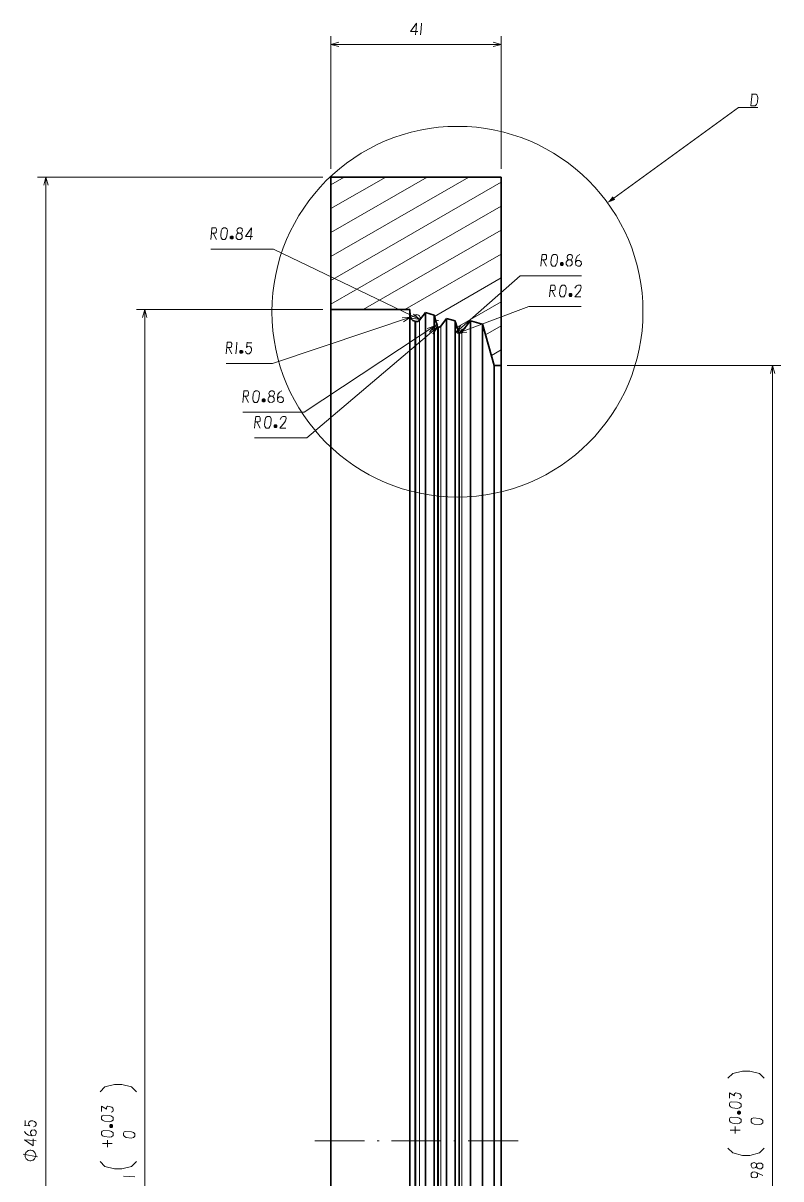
# Model space of a CAD drawing. Extents: x -214 to 8941, y -1198 to 2514.
# Drawn here: x 2154.3 to 2337, y 1133.3 to 1412.2 of the extents above; entities that cross this region are included whole.
import ezdxf

# ---------------------------------------------------------------- set-up
doc = ezdxf.new("R2010")
doc.units = 0
doc.linetypes.add('DASHDOT', pattern=[18.5, 12, -3, 0.5, -3])

msp = doc.modelspace()

# ---------------------------------------------------------------- linework, layer by layer
at = {"color": 7, "lineweight": 13}
for p, q in [((2228.5669, 1377.024), (2228.5669, 1409.0025)), ((2269.567, 1377.024), (2269.567, 1409.0025)), ((2228.5669, 1407.0025), (2269.567, 1407.0025)), ((2226.5669, 1375.024), (2157.8448, 1375.024)), ((2159.8448, 910.024), (2159.8448, 1375.024)), ((2228.5669, 1355.8549), (2261.7687, 1375.024)), ((2228.5669, 1361.6284), (2251.7687, 1375.024)), ((2228.5669, 1367.4019), (2241.7687, 1375.024)), ((2228.5669, 1373.1754), (2231.7687, 1375.024)), ((2228.5669, 1350.0814), (2269.567, 1373.7528)), ((2228.5669, 1344.3079), (2269.567, 1367.9793)), ((2236.3431, 1343.024), (2269.567, 1362.2058)), ((2214.6859, 1357.5836), (2199.6209, 1357.5836)), ((2250.0136, 1340.6171), (2214.6859, 1357.5836)), ((2246.3431, 1343.024), (2269.567, 1356.4323)), ((2253.5307, 1341.4003), (2269.567, 1350.6588)), ((2258.7874, 1337.5922), (2274.2034, 1351.1911)), ((2274.2034, 1351.1911), (2288.9884, 1351.1911)), ((2258.977, 1338.7712), (2269.567, 1344.8853)), ((2226.5669, 1343.024), (2181.6598, 1343.024)), ((2183.6598, 942.024), (2183.6598, 1343.024)), ((2249.1596, 1341.6925), (2214.481, 1330.0147)), ((2247.6617, 943.434), (2247.6617, 1341.614)), ((2259.359, 1337.4413), (2276.2908, 1343.7423)), ((2276.2908, 1343.7423), (2288.9058, 1343.7423)), ((2254.3348, 1339.5749), (2222.1165, 1318.2797)), ((2254.4486, 1338.9247), (2222.7827, 1312.0793)), ((2248.7587, 944.8009), (2248.7587, 1340.2471)), ((2249.032, 944.8767), (2249.032, 1340.1713)), ((2249.9229, 944.5786), (2249.9229, 1340.4694)), ((2254.2563, 946.1784), (2254.2563, 1338.8696)), ((2254.4831, 946.3203), (2254.4831, 1338.7277)), ((2255.0171, 945.9967), (2255.0171, 1339.0513)), ((2265.8126, 1336.9442), (2269.567, 1339.1118)), ((2259.3541, 947.5921), (2259.3541, 1337.4559)), ((2259.5809, 947.734), (2259.5809, 1337.3141)), ((2260.1147, 947.4104), (2260.1147, 1337.6376)), ((2267.233, 1331.9908), (2269.567, 1333.3383)), ((2214.481, 1330.0147), (2203.301, 1330.0147)), ((2271.067, 1329.5121), (2337.0371, 1329.5121)), ((2335.0371, 955.5359), (2335.0371, 1329.5121)), ((2222.1165, 1318.2797), (2207.3315, 1318.2797)), ((2222.7827, 1312.0793), (2210.1677, 1312.0793))]:
    msp.add_line(p, q, dxfattribs=at)
at = {"color": 7, "lineweight": 35}
for p, q in [((2228.5669, 1375.024), (2269.567, 1375.024)), ((2228.5669, 1343.024), (2228.5669, 1375.024)), ((2269.567, 1329.5121), (2269.567, 1375.024)), ((2228.5669, 942.024), (2228.5669, 1343.024)), ((2228.5669, 1343.024), (2247.5878, 1343.024)), ((2247.5878, 942.024), (2247.5878, 1343.024)), ((2247.6617, 1341.614), (2247.5878, 1343.024)), ((2249.9229, 1340.4694), (2251.3244, 1342.296)), ((2251.3244, 942.7521), (2251.3244, 1342.296)), ((2253.4423, 1341.7086), (2251.3244, 1342.296)), ((2253.4423, 943.3394), (2253.4423, 1341.7086)), ((2254.2563, 1338.8696), (2253.4423, 1341.7086)), ((2249.032, 1340.1713), (2248.7587, 1340.2471)), ((2255.0171, 1339.0513), (2256.422, 1340.8823)), ((2256.422, 944.1658), (2256.422, 1340.8823)), ((2258.5401, 1340.2949), (2256.422, 1340.8823)), ((2258.5401, 944.7531), (2258.5401, 1340.2949)), ((2258.6173, 1340.0257), (2258.5401, 1340.2949)), ((2259.3541, 1337.4559), (2258.6173, 1340.0257)), ((2260.1147, 1337.6376), (2261.9709, 1340.0567)), ((2261.9709, 1340.0567), (2262.1759, 1340.3261)), ((2262.1759, 944.7219), (2262.1759, 1340.3261)), ((2262.5012, 1340.2341), (2262.1759, 1340.3261)), ((2264.804, 1339.5955), (2262.5012, 1340.2341)), ((2265.0738, 1339.5207), (2264.804, 1339.5955)), ((2265.0738, 945.5274), (2265.0738, 1339.5207)), ((2265.151, 1339.2515), (2265.0738, 1339.5207)), ((2267.9437, 1329.5121), (2265.151, 1339.2515)), ((2267.9437, 955.5359), (2267.9437, 1329.5121)), ((2267.9437, 1329.5121), (2269.067, 1329.5121)), ((2269.067, 1329.5121), (2269.567, 1329.5121)), ((2269.567, 955.5359), (2269.567, 1329.5121))]:
    msp.add_line(p, q, dxfattribs=at)
at = {"color": 7, "linetype": 'DASHDOT', "lineweight": 13}
msp.add_line((2273.6669, 1142.524), (2224.4669, 1142.524), dxfattribs=at)
at = {"color": 7, "lineweight": 13}
for points in [[(2248.9619, 1409.3525), (2249.1019, 1410.9275), (2249.2069, 1412.1525), (2247.7369, 1410.1225), (2249.4869, 1410.1225)], [(2250.3969, 1412.1525), (2250.2919, 1410.7525), (2250.1869, 1409.3525)], [(2230.4988, 1407.5202), (2228.5669, 1407.0025), (2230.4988, 1406.4849)], [(2267.6351, 1406.4849), (2269.567, 1407.0025), (2267.6351, 1407.5202)], [(2329.8319, 1392.2089), (2330.8469, 1392.2089), (2331.1619, 1392.5239), (2331.3018, 1392.8389), (2331.3718, 1393.1539), (2331.4769, 1394.1339), (2331.4418, 1394.5539), (2331.2669, 1394.8689), (2330.9869, 1395.0089), (2329.9719, 1395.0089)], [(2330.0768, 1395.0089), (2329.9719, 1393.8189), (2329.8319, 1392.2089)], [(2296.802, 1369.9573), (2326.8319, 1391.7889), (2331.4769, 1391.7889)], [(2160.3625, 1373.0922), (2159.8448, 1375.024), (2159.3272, 1373.0922)], [(2199.6209, 1359.9336), (2199.761, 1361.5086), (2199.8659, 1362.7336), (2200.7759, 1362.7336), (2200.9859, 1362.4536), (2200.916, 1361.6486), (2200.636, 1361.4736), (2199.761, 1361.4736)], [(2200.1459, 1361.4736), (2200.9859, 1359.9336)], [(2206.7809, 1361.4386), (2206.9909, 1361.5436), (2207.2359, 1361.9986), (2207.131, 1362.4886), (2206.851, 1362.7336), (2206.4309, 1362.7336), (2206.011, 1362.4886), (2205.9059, 1362.0686), (2206.046, 1361.6836), (2206.256, 1361.4386)], [(2209.161, 1359.9336), (2209.3009, 1361.5086), (2209.4059, 1362.7336), (2207.9359, 1360.7036), (2209.6859, 1360.7036)], [(2204.9959, 1360.4236), (2204.296, 1360.4236)], [(2204.3659, 1360.6336), (2204.9259, 1360.6336)], [(2204.3659, 1360.2136), (2204.9259, 1360.2136)], [(2279.2034, 1353.5412), (2279.3434, 1355.1162), (2279.4484, 1356.3411), (2280.3585, 1356.3411), (2280.5684, 1356.0611), (2280.4984, 1355.2562), (2280.2184, 1355.0811), (2279.3434, 1355.0811)], [(2286.3634, 1355.0461), (2286.5734, 1355.1512), (2286.8184, 1355.6061), (2286.7134, 1356.0961), (2286.4334, 1356.3411), (2286.0134, 1356.3411), (2285.5934, 1356.0961), (2285.4884, 1355.6761), (2285.6284, 1355.2912), (2285.8384, 1355.0461)], [(2288.5684, 1356.3411), (2288.0435, 1356.0262), (2287.6585, 1355.4312), (2287.5184, 1354.5211), (2287.6234, 1353.7861), (2288.0784, 1353.5412), (2288.5684, 1353.5412), (2288.9884, 1353.9612), (2288.9185, 1354.5911), (2288.4984, 1354.9061), (2287.9384, 1354.8711), (2287.5534, 1354.4861)], [(2279.7285, 1355.0811), (2280.5684, 1353.5412)], [(2284.5784, 1354.0311), (2283.8784, 1354.0311)], [(2283.9484, 1354.2412), (2284.5084, 1354.2412)], [(2283.9484, 1353.8212), (2284.5084, 1353.8212)], [(2281.2908, 1346.0923), (2281.4308, 1347.6673), (2281.5358, 1348.8923), (2282.4458, 1348.8923), (2282.6558, 1348.6123), (2282.5858, 1347.8073), (2282.3058, 1347.6323), (2281.4308, 1347.6323)], [(2281.8158, 1347.6323), (2282.6558, 1346.0923)], [(2288.8358, 1346.0923), (2287.3658, 1346.0923), (2288.4858, 1347.4223), (2288.7658, 1347.8423), (2288.9058, 1348.4373), (2288.8358, 1348.7873), (2288.6608, 1348.8923), (2288.0658, 1348.8923), (2287.7508, 1348.7523), (2287.4008, 1348.1923)], [(2286.6658, 1346.5823), (2285.9658, 1346.5823)], [(2286.0358, 1346.7923), (2286.5958, 1346.7923)], [(2286.0358, 1346.3723), (2286.5958, 1346.3723)], [(2184.1774, 1341.0922), (2183.6598, 1343.024), (2183.1421, 1341.0922)], [(2248.0481, 1340.9868), (2250.0136, 1340.6171), (2248.4963, 1341.9201)], [(2246.0724, 1340.1067), (2247.738, 1341.2138), (2245.742, 1341.0879)], [(2252.2911, 1337.6036), (2253.6173, 1339.1006), (2251.7203, 1338.4673)], [(2253.1572, 1337.1513), (2254.296, 1338.7954), (2252.4877, 1337.941)], [(2259.8937, 1339.2584), (2258.7874, 1337.5922), (2260.5786, 1338.482)], [(2260.989, 1338.6002), (2259.359, 1337.4413), (2261.35, 1337.6299)], [(2203.301, 1332.3647), (2203.441, 1333.9397), (2203.546, 1335.1647), (2204.456, 1335.1647), (2204.666, 1334.8847), (2204.596, 1334.0797), (2204.316, 1333.9047), (2203.441, 1333.9047)], [(2203.826, 1333.9047), (2204.666, 1332.3647)], [(2205.876, 1335.1647), (2205.771, 1333.7647), (2205.666, 1332.3647)], [(2206.646, 1333.0647), (2207.206, 1333.0647)], [(2207.976, 1332.9947), (2208.116, 1332.6097), (2208.431, 1332.3647), (2208.851, 1332.3647), (2209.271, 1332.7847), (2209.411, 1333.2047), (2209.411, 1333.6597), (2209.201, 1334.0447), (2208.816, 1334.1847), (2208.431, 1334.1147), (2208.186, 1333.9047), (2208.326, 1335.1647)], [(2208.326, 1335.0247), (2209.481, 1335.0247)], [(2207.276, 1332.8547), (2206.576, 1332.8547)], [(2206.646, 1332.6447), (2207.206, 1332.6447)], [(2335.5548, 1327.5803), (2335.0371, 1329.5121), (2334.5195, 1327.5803)], [(2207.3315, 1320.6297), (2207.4715, 1322.2047), (2207.5765, 1323.4297), (2208.4865, 1323.4297), (2208.6965, 1323.1497), (2208.6265, 1322.3447), (2208.3465, 1322.1697), (2207.4715, 1322.1697)], [(2207.8565, 1322.1697), (2208.6965, 1320.6297)], [(2214.4915, 1322.1347), (2214.7015, 1322.2397), (2214.9465, 1322.6947), (2214.8415, 1323.1847), (2214.5615, 1323.4297), (2214.1415, 1323.4297), (2213.7215, 1323.1847), (2213.6165, 1322.7647), (2213.7565, 1322.3797), (2213.9665, 1322.1347)], [(2216.6965, 1323.4297), (2216.1715, 1323.1147), (2215.7865, 1322.5197), (2215.6465, 1321.6097), (2215.7515, 1320.8747), (2216.2065, 1320.6297), (2216.6965, 1320.6297), (2217.1165, 1321.0497), (2217.0465, 1321.6797), (2216.6265, 1321.9947), (2216.0665, 1321.9597), (2215.6815, 1321.5747)], [(2212.7065, 1321.1197), (2212.0065, 1321.1197)], [(2212.0765, 1321.3297), (2212.6365, 1321.3297)], [(2212.0765, 1320.9097), (2212.6365, 1320.9097)], [(2210.1677, 1314.4293), (2210.3077, 1316.0043), (2210.4127, 1317.2292), (2211.3227, 1317.2292), (2211.5327, 1316.9493), (2211.4627, 1316.1443), (2211.1827, 1315.9693), (2210.3077, 1315.9693)], [(2217.7127, 1314.4293), (2216.2426, 1314.4293), (2217.3626, 1315.7592), (2217.6426, 1316.1793), (2217.7827, 1316.7743), (2217.7127, 1317.1243), (2217.5377, 1317.2292), (2216.9427, 1317.2292), (2216.6277, 1317.0892), (2216.2777, 1316.5293)], [(2210.6927, 1315.9693), (2211.5327, 1314.4293)], [(2215.5427, 1314.9193), (2214.8427, 1314.9193)], [(2214.9127, 1315.1293), (2215.4727, 1315.1293)], [(2214.9127, 1314.7093), (2215.4727, 1314.7093)], [(2333.0371, 1157.5724), (2331.8704, 1158.739), (2329.5371, 1159.3224), (2327.7871, 1159.3224), (2325.4538, 1158.739), (2324.2871, 1157.5724)], [(2181.6598, 1154.3348), (2180.4931, 1155.5015), (2178.1598, 1156.0848), (2176.4098, 1156.0848), (2174.0764, 1155.5015), (2172.9098, 1154.3348)], [(2326.9821, 1152.6374), (2327.1921, 1152.7073), (2327.3671, 1152.8123), (2327.4371, 1153.0223), (2327.4371, 1153.4424), (2327.3321, 1153.6173), (2327.1221, 1153.8623), (2326.1771, 1154.0724), (2325.9321, 1153.9323), (2325.7921, 1153.6523), (2325.8621, 1153.3723), (2324.6371, 1154.0724), (2324.6371, 1152.8123)], [(2175.6048, 1149.3998), (2175.8148, 1149.4698), (2175.9898, 1149.5749), (2176.0598, 1149.7849), (2176.0598, 1150.2049), (2175.9548, 1150.3799), (2175.7448, 1150.6248), (2174.7997, 1150.8348), (2174.5548, 1150.6949), (2174.4148, 1150.4149), (2174.4848, 1150.1349), (2173.2598, 1150.8348), (2173.2598, 1149.5749)], [(2326.7371, 1148.9973), (2326.7371, 1149.5573)], [(2326.9471, 1149.6274), (2326.9471, 1148.9273)], [(2327.1571, 1148.9973), (2327.1571, 1149.5573)], [(2156.8648, 1145.8648), (2157.2498, 1146.0049), (2157.4948, 1146.3199), (2157.4948, 1146.7398), (2157.0748, 1147.1599), (2156.6548, 1147.2998), (2156.1998, 1147.2998), (2155.8148, 1147.0898), (2155.6748, 1146.7049), (2155.7448, 1146.3199), (2155.9548, 1146.0749), (2154.6948, 1146.2148)], [(2154.8348, 1146.2148), (2154.8348, 1147.3698)], [(2175.3598, 1145.7599), (2175.3598, 1146.3199)], [(2175.5698, 1146.3899), (2175.5698, 1145.6899)], [(2175.7798, 1145.7599), (2175.7798, 1146.3199)], [(2154.6948, 1144.7448), (2155.0098, 1144.2198), (2155.6048, 1143.8348), (2156.5148, 1143.6949), (2157.2498, 1143.7999), (2157.4948, 1144.2549), (2157.4948, 1144.7448), (2157.0748, 1145.1649), (2156.4448, 1145.0948), (2156.1298, 1144.6749), (2156.1648, 1144.1148), (2156.5498, 1143.7299)], [(2324.8471, 1145.0774), (2326.0371, 1145.0774), (2327.2271, 1145.0774)], [(2326.0371, 1144.2374), (2326.0371, 1145.9174)], [(2157.4948, 1142.4698), (2155.9198, 1142.6099), (2154.6948, 1142.7148), (2156.7248, 1141.2448), (2156.7248, 1142.9948)], [(2173.4698, 1141.8398), (2174.6598, 1141.8398), (2175.8498, 1141.8398)], [(2174.6598, 1140.9998), (2174.6598, 1142.6798)], [(2324.2871, 1140.7374), (2325.4538, 1139.5707), (2327.7871, 1138.9874), (2329.5371, 1138.9874), (2331.8704, 1139.5707), (2333.0371, 1140.7373)], [(2157.8448, 1138.6115), (2154.3448, 1139.3115)], [(2172.9098, 1137.4998), (2174.0764, 1136.3332), (2176.4098, 1135.7498), (2178.1598, 1135.7498), (2180.4931, 1136.3332), (2181.6598, 1137.4998)], [(2331.1821, 1136.7823), (2331.0771, 1136.9923), (2330.6221, 1137.2374), (2330.1321, 1137.1324), (2329.8871, 1136.8524), (2329.8871, 1136.4323), (2330.1321, 1136.0124), (2330.5521, 1135.9073), (2330.9371, 1136.0474), (2331.1821, 1136.2574)], [(2331.2521, 1134.7874), (2331.3921, 1134.4023), (2331.3921, 1133.9124), (2331.1121, 1133.6324), (2330.6571, 1133.5273), (2330.1321, 1133.6674), (2329.8871, 1133.9474), (2329.8871, 1134.5774), (2330.2021, 1134.9273), (2330.7271, 1134.9973), (2332.6871, 1134.1573)], [(2178.5098, 1133.9998), (2179.9098, 1133.8948), (2181.3098, 1133.7899)]]:
    msp.add_lwpolyline(points, dxfattribs=at)
for points in [[(2203.001, 1359.9336), (2203.316, 1360.3186), (2203.4909, 1360.8086), (2203.596, 1362.2086), (2203.4559, 1362.5586), (2203.1759, 1362.7336), (2202.6509, 1362.7336), (2202.3359, 1362.4886), (2202.126, 1362.0336), (2201.9859, 1360.8436), (2202.0909, 1360.3186), (2202.4059, 1359.9336)], [(2204.506, 1360.0736), (2204.786, 1360.0736), (2204.9959, 1360.2836), (2204.9959, 1360.5636), (2204.786, 1360.7736), (2204.506, 1360.7736), (2204.296, 1360.5636), (2204.296, 1360.2836)], [(2206.1159, 1359.9336), (2206.7459, 1359.9686), (2207.131, 1360.3536), (2207.131, 1360.9836), (2206.7809, 1361.4386), (2206.256, 1361.4386), (2205.9059, 1361.2286), (2205.696, 1360.8786), (2205.696, 1360.3536)], [(2282.5834, 1353.5412), (2282.8984, 1353.9261), (2283.0734, 1354.4162), (2283.1784, 1355.8161), (2283.0385, 1356.1662), (2282.7584, 1356.3411), (2282.2335, 1356.3411), (2281.9185, 1356.0961), (2281.7084, 1355.6411), (2281.5684, 1354.4511), (2281.6734, 1353.9261), (2281.9885, 1353.5412)], [(2284.0884, 1353.6812), (2284.3684, 1353.6812), (2284.5784, 1353.8911), (2284.5784, 1354.1711), (2284.3684, 1354.3812), (2284.0884, 1354.3812), (2283.8784, 1354.1711), (2283.8784, 1353.8911)], [(2285.6984, 1353.5412), (2286.3284, 1353.5761), (2286.7134, 1353.9612), (2286.7134, 1354.5911), (2286.3634, 1355.0461), (2285.8384, 1355.0461), (2285.4884, 1354.8362), (2285.2784, 1354.4861), (2285.2784, 1353.9612)], [(2284.6708, 1346.0923), (2284.9858, 1346.4773), (2285.1608, 1346.9673), (2285.2658, 1348.3673), (2285.1258, 1348.7173), (2284.8458, 1348.8923), (2284.3207, 1348.8923), (2284.0058, 1348.6473), (2283.7958, 1348.1923), (2283.6558, 1347.0023), (2283.7607, 1346.4773), (2284.0757, 1346.0923)], [(2286.1758, 1346.2323), (2286.4558, 1346.2323), (2286.6658, 1346.4423), (2286.6658, 1346.7223), (2286.4558, 1346.9323), (2286.1758, 1346.9323), (2285.9658, 1346.7223), (2285.9658, 1346.4423)], [(2206.786, 1332.5047), (2207.066, 1332.5047), (2207.276, 1332.7147), (2207.276, 1332.9947), (2207.066, 1333.2047), (2206.786, 1333.2047), (2206.576, 1332.9947), (2206.576, 1332.7147)], [(2210.7115, 1320.6297), (2211.0265, 1321.0147), (2211.2015, 1321.5047), (2211.3065, 1322.9047), (2211.1665, 1323.2547), (2210.8865, 1323.4297), (2210.3615, 1323.4297), (2210.0465, 1323.1847), (2209.8365, 1322.7297), (2209.6965, 1321.5397), (2209.8015, 1321.0147), (2210.1165, 1320.6297)], [(2213.8265, 1320.6297), (2214.4565, 1320.6647), (2214.8415, 1321.0497), (2214.8415, 1321.6797), (2214.4915, 1322.1347), (2213.9665, 1322.1347), (2213.6165, 1321.9247), (2213.4065, 1321.5747), (2213.4065, 1321.0497)], [(2212.2165, 1320.7697), (2212.4965, 1320.7697), (2212.7065, 1320.9797), (2212.7065, 1321.2597), (2212.4965, 1321.4697), (2212.2165, 1321.4697), (2212.0065, 1321.2597), (2212.0065, 1320.9797)], [(2213.5477, 1314.4293), (2213.8626, 1314.8143), (2214.0377, 1315.3043), (2214.1426, 1316.7043), (2214.0027, 1317.0543), (2213.7227, 1317.2292), (2213.1977, 1317.2292), (2212.8827, 1316.9843), (2212.6727, 1316.5293), (2212.5327, 1315.3392), (2212.6377, 1314.8143), (2212.9527, 1314.4293)], [(2215.0526, 1314.5693), (2215.3326, 1314.5693), (2215.5427, 1314.7793), (2215.5427, 1315.0593), (2215.3326, 1315.2693), (2215.0526, 1315.2693), (2214.8427, 1315.0593), (2214.8427, 1314.7793)], [(2327.4371, 1151.3423), (2327.0521, 1151.6573), (2326.5621, 1151.8323), (2325.1621, 1151.9373), (2324.8121, 1151.7974), (2324.6371, 1151.5174), (2324.6371, 1150.9923), (2324.8821, 1150.6773), (2325.3371, 1150.4673), (2326.5271, 1150.3274), (2327.0521, 1150.4323), (2327.4371, 1150.7473)], [(2327.2971, 1149.1374), (2327.2971, 1149.4174), (2327.0871, 1149.6274), (2326.8071, 1149.6274), (2326.5971, 1149.4174), (2326.5971, 1149.1374), (2326.8071, 1148.9273), (2327.0871, 1148.9273)], [(2176.0598, 1148.1049), (2175.6747, 1148.4199), (2175.1848, 1148.5948), (2173.7848, 1148.6999), (2173.4348, 1148.5598), (2173.2598, 1148.2798), (2173.2598, 1147.7549), (2173.5048, 1147.4399), (2173.9598, 1147.2299), (2175.1498, 1147.0898), (2175.6747, 1147.1949), (2176.0598, 1147.5099)], [(2175.9198, 1145.8998), (2175.9198, 1146.1798), (2175.7098, 1146.3899), (2175.4298, 1146.3899), (2175.2198, 1146.1798), (2175.2198, 1145.8998), (2175.4298, 1145.6899), (2175.7098, 1145.6899)], [(2327.4371, 1147.6324), (2327.0521, 1147.9474), (2326.5621, 1148.1223), (2325.1621, 1148.2274), (2324.8121, 1148.0873), (2324.6371, 1147.8073), (2324.6371, 1147.2823), (2324.8821, 1146.9673), (2325.3371, 1146.7574), (2326.5271, 1146.6173), (2327.0521, 1146.7224), (2327.4371, 1147.0374)], [(2332.6871, 1147.4224), (2332.3021, 1147.7373), (2331.8121, 1147.9124), (2330.4121, 1148.0174), (2330.0621, 1147.8774), (2329.8871, 1147.5974), (2329.8871, 1147.0724), (2330.1321, 1146.7574), (2330.5871, 1146.5474), (2331.7771, 1146.4073), (2332.3021, 1146.5124), (2332.6871, 1146.8274)], [(2176.0598, 1144.3948), (2175.6747, 1144.7098), (2175.1848, 1144.8849), (2173.7848, 1144.9898), (2173.4348, 1144.8499), (2173.2598, 1144.5699), (2173.2598, 1144.0449), (2173.5048, 1143.7299), (2173.9598, 1143.5198), (2175.1498, 1143.3799), (2175.6747, 1143.4849), (2176.0598, 1143.7998)], [(2181.3098, 1144.1848), (2180.9247, 1144.4998), (2180.4348, 1144.6749), (2179.0348, 1144.7798), (2178.6848, 1144.6399), (2178.5098, 1144.3599), (2178.5098, 1143.8348), (2178.7548, 1143.5198), (2179.2098, 1143.3098), (2180.3998, 1143.1699), (2180.9247, 1143.2748), (2181.3098, 1143.5898)], [(2156.0948, 1140.2448), (2155.9782, 1140.2448), (2155.7448, 1140.1865), (2155.5698, 1140.1282), (2155.4532, 1140.0699), (2155.2781, 1139.9532), (2155.1032, 1139.7782), (2154.9865, 1139.6032), (2154.9282, 1139.4865), (2154.8698, 1139.3115), (2154.8115, 1139.0782), (2154.8115, 1138.9615), (2154.8115, 1138.8448), (2154.8698, 1138.6115), (2154.9282, 1138.4365), (2154.9865, 1138.3199), (2155.1032, 1138.1448), (2155.2781, 1137.9698), (2155.4532, 1137.8532), (2155.5698, 1137.7949), (2155.7448, 1137.7365), (2155.9782, 1137.6782), (2156.0948, 1137.6782), (2156.2115, 1137.6782), (2156.4448, 1137.7365), (2156.6198, 1137.7949), (2156.7365, 1137.8532), (2156.9115, 1137.9698), (2157.0865, 1138.1448), (2157.2032, 1138.3199), (2157.2615, 1138.4365), (2157.3198, 1138.6115), (2157.3781, 1138.8448), (2157.3781, 1138.9615), (2157.3781, 1139.0782), (2157.3198, 1139.3115), (2157.2615, 1139.4865), (2157.2032, 1139.6032), (2157.0865, 1139.7782), (2156.9115, 1139.9532), (2156.7365, 1140.0699), (2156.6198, 1140.1282), (2156.4448, 1140.1865), (2156.2115, 1140.2448)], [(2332.6871, 1136.1173), (2332.6521, 1136.7473), (2332.2671, 1137.1324), (2331.6371, 1137.1324), (2331.1821, 1136.7823), (2331.1821, 1136.2574), (2331.3921, 1135.9073), (2331.7421, 1135.6974), (2332.2671, 1135.6974)]]:
    msp.add_lwpolyline(points, close=True, dxfattribs=at)
msp.add_circle((2259.0669, 1342.524), 44.7214, dxfattribs=at)
at = {"color": 7, "lineweight": 35}
for centre, radius, start, end in [((2249.1596, 1341.6925), 1.5, 183.000005, 254.499996), ((2249.2564, 1340.9808), 0.84, 254.499996, 322.500001), ((2254.4486, 1338.9247), 0.2, 196, 279.928668), ((2254.3348, 1339.5749), 0.86, 279.928668, 322.500001), ((2259.5464, 1337.511), 0.2, 196, 279.949329), ((2259.4324, 1338.1611), 0.86, 279.949329, 322.499973)]:
    msp.add_arc(centre, radius, start, end, dxfattribs=at)
at = {"color": 7, "lineweight": 13}
for centre, radius, start, end in [((2249.2564, 1340.9808), 0.84, 334.346829, 110.765321), ((2254.3348, 1339.5749), 0.86, 80.217273, 279.928661), ((2259.4324, 1338.1611), 0.86, 88.170536, 279.949315)]:
    msp.add_arc(centre, radius, start, end, dxfattribs=at)
msp.add_solid([(2296.4976, 1370.376), (2295.2394, 1368.8213), (2297.1064, 1369.5386)], dxfattribs=at)

doc.saveas('drawing.dxf')
